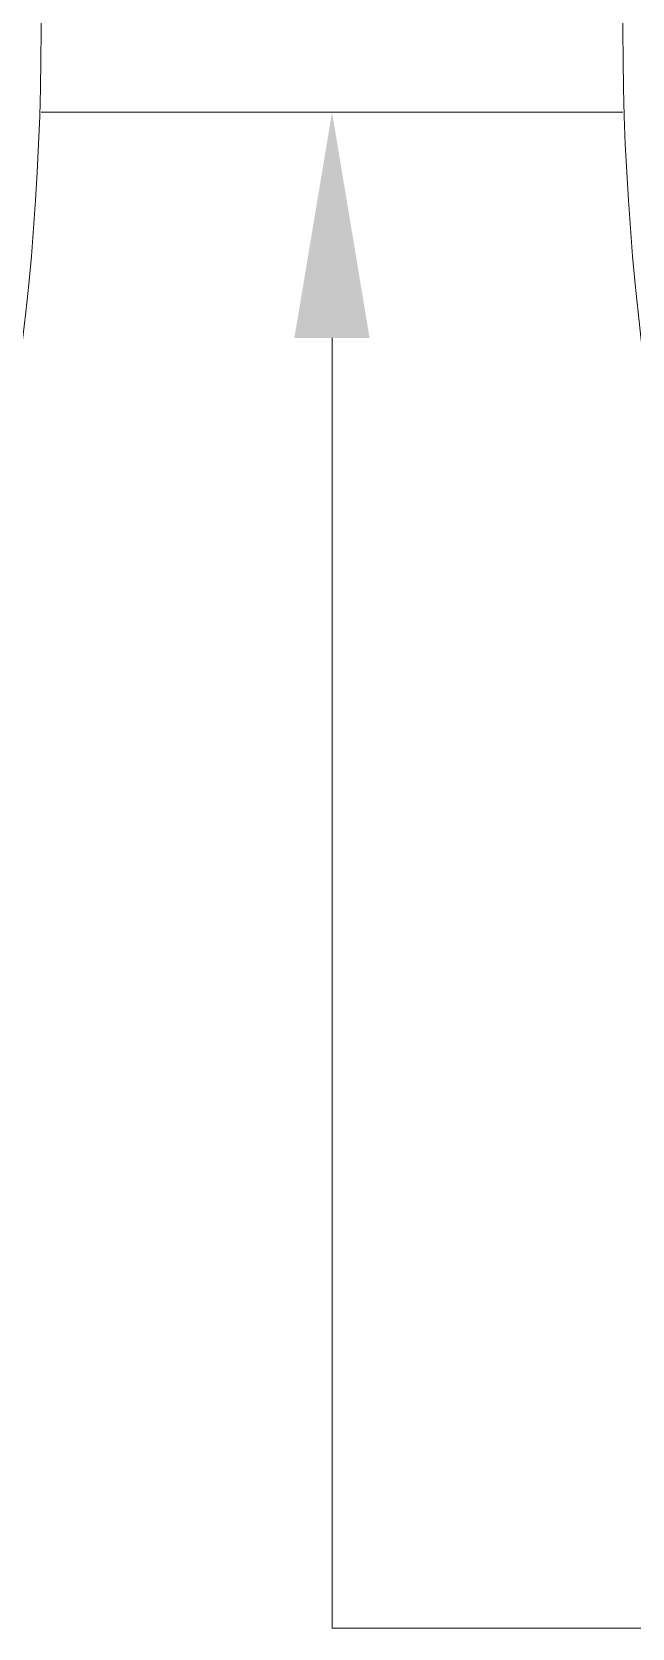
# Model space of a CAD drawing. Header units: millimetres. Extents: x 4664 to 8864, y -38 to 2932.
# Drawn here: x 8036.5 to 8079, y 2101.1 to 2214.2 of the extents above; entities that cross this region are included whole.
import ezdxf

# ---------------------------------------------------------------- set-up
doc = ezdxf.new("R2010")
doc.units = ezdxf.units.MM

msp = doc.modelspace()

# ---------------------------------------------------------------- linework, layer by layer
at = {"lineweight": 5}
for p, q in [((8037.17, 2208.49), (8078.38, 2208.49)), ((8057.78, 2192.51), (8057.78, 2101.15)), ((8057.78, 2101.15), (8095.7, 2101.15))]:
    msp.add_line(p, q, dxfattribs=at)
for centre, start, end in [((7854.4, 2214.18), 339.9684, 20.0316), ((8261.15, 2214.18), 159.9684, 200.0316)]:
    msp.add_arc(centre, 182.77, start, end, dxfattribs=at)
msp.add_solid([(8060.44, 2192.51), (8057.78, 2208.49), (8055.11, 2192.51)], dxfattribs=at)

doc.saveas('drawing.dxf')
